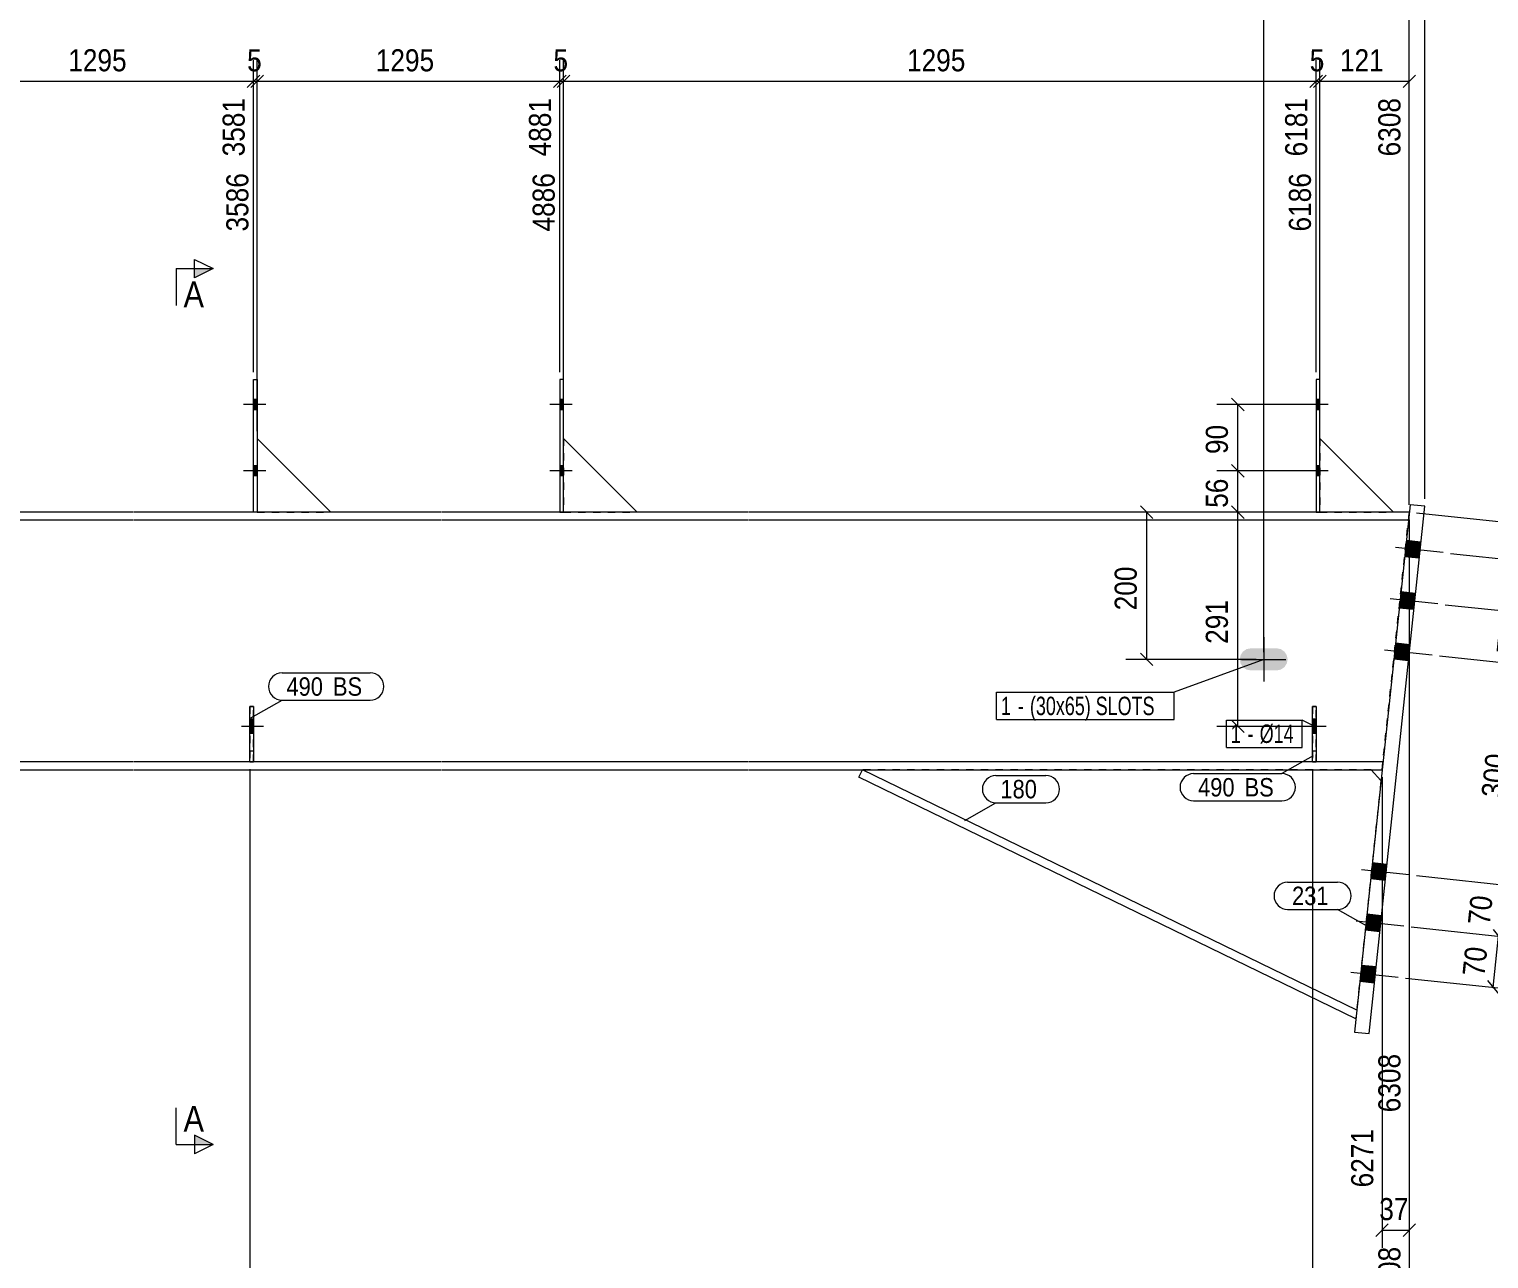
# Model space of a CAD drawing. Header units: millimetres. Extents: x 2 to 579, y 1 to 405.
# Drawn here: x 188 to 386.1, y 137.1 to 304.1 of the extents above; entities that cross this region are included whole.
import ezdxf

# ---------------------------------------------------------------- set-up
doc = ezdxf.new("R2010")
doc.units = ezdxf.units.MM
for name, pattern in [('XKITLINE00', [0]), ('XKITLINE01', [4, 1, -1, 1, -1]), ('XKITLINE02', [4, 2, -2])]:
    doc.linetypes.add(name, pattern=pattern)
for name, color, linetype, lineweight in [('Bolt', 3, 'Continuous', 0), ('BoltMark', 7, 'Continuous', 0), ('Dimensions', 7, 'Continuous', 0), ('Part', 2, 'Continuous', 0), ('PartMark', 7, 'Continuous', 0), ('Section', 6, 'Continuous', 0)]:
    doc.layers.add(name, color=color, linetype=linetype, lineweight=lineweight)
doc.styles.add('ARIAL', font='ARIAL.TTF')
doc.styles.add('ARIAL_NARROW', font='ARIALN.TTF')

# ---------------------------------------------------------------- blocks, each defined once
blk = doc.blocks.new('*A2')
at = {"layer": 'Bolt'}
blk.add_hatch(color=3, dxfattribs=at).paths.add_polyline_path([(353.79, 217.04), (353.21, 217.15), (352.73, 217.48), (352.4, 217.97), (352.29, 218.54), (352.4, 219.11), (352.73, 219.6), (353.21, 219.93), (353.79, 220.04), (357.29, 220.04), (357.86, 219.93), (358.35, 219.6), (358.67, 219.11), (358.79, 218.54), (358.67, 217.97), (358.35, 217.48), (357.86, 217.15), (357.29, 217.04)], flags=17)
at = {"layer": 'Bolt', "color": 3, "linetype": 'XKITLINE00', "lineweight": 0}
for p, q in [((355.54, 221.54), (355.54, 215.54)), ((352.54, 218.54), (358.54, 218.54))]:
    blk.add_line(p, q, dxfattribs=at)
blk = doc.blocks.new('*A4')
at = {"layer": 'Bolt', "color": 3, "linetype": 'XKITLINE02', "lineweight": 0}
for p, q in [((362.65, 210.42), (362.15, 210.42)), ((364, 209.44), (361, 209.44)), ((362.65, 208.46), (362.15, 208.46))]:
    blk.add_line(p, q, dxfattribs=at)
blk = doc.blocks.new('*A5')
at = {"layer": 'Bolt'}
blk.add_hatch(color=3, dxfattribs=at).paths.add_polyline_path([(362.65, 208.46), (362.15, 208.46), (362.15, 210.42), (362.65, 210.42)], flags=17)
at = {"layer": 'Bolt', "color": 3, "linetype": 'XKITLINE00', "lineweight": 0}
for p, q in [((362.65, 210.42), (362.15, 210.42)), ((364, 209.44), (361, 209.44)), ((362.65, 208.46), (362.15, 208.46))]:
    blk.add_line(p, q, dxfattribs=at)
blk = doc.blocks.new('*A6')
at = {"layer": 'Bolt', "color": 3, "linetype": 'XKITLINE02', "lineweight": 0}
for p, q in [((218.42, 210.42), (217.92, 210.42)), ((219.77, 209.44), (216.77, 209.44)), ((218.42, 208.46), (217.92, 208.46))]:
    blk.add_line(p, q, dxfattribs=at)
blk = doc.blocks.new('*A7')
at = {"layer": 'Bolt'}
blk.add_hatch(color=3, dxfattribs=at).paths.add_polyline_path([(218.42, 208.46), (217.92, 208.46), (217.92, 210.42), (218.42, 210.42)], flags=17)
at = {"layer": 'Bolt', "color": 3, "linetype": 'XKITLINE00', "lineweight": 0}
for p, q in [((218.42, 210.42), (217.92, 210.42)), ((219.77, 209.44), (216.77, 209.44)), ((218.42, 208.46), (217.92, 208.46))]:
    blk.add_line(p, q, dxfattribs=at)
blk = doc.blocks.new('*A10')
at = {"layer": 'Bolt'}
for points in [[(362.65, 253.84), (363.15, 253.84), (363.15, 252.44), (362.65, 252.44)], [(362.65, 253.84), (363.15, 253.84), (363.15, 252.44), (362.65, 252.44)], [(362.65, 244.84), (363.15, 244.84), (363.15, 243.44), (362.65, 243.44)], [(362.65, 244.84), (363.15, 244.84), (363.15, 243.44), (362.65, 243.44)]]:
    blk.add_hatch(color=3, dxfattribs=at).paths.add_polyline_path(points, flags=17)
at = {"layer": 'Bolt', "color": 3, "linetype": 'XKITLINE00', "lineweight": 0}
for p, q in [((363.15, 253.84), (362.65, 253.84)), ((363.15, 253.84), (362.65, 253.84)), ((364.31, 253.14), (361.31, 253.14)), ((364.31, 253.14), (361.31, 253.14)), ((363.15, 252.44), (362.65, 252.44)), ((363.15, 252.44), (362.65, 252.44)), ((364.31, 244.14), (361.31, 244.14)), ((364.31, 244.14), (361.31, 244.14)), ((363.15, 244.84), (362.65, 244.84)), ((363.15, 244.84), (362.65, 244.84)), ((363.15, 243.44), (362.65, 243.44)), ((363.15, 243.44), (362.65, 243.44))]:
    blk.add_line(p, q, dxfattribs=at)
blk = doc.blocks.new('*A12')
at = {"layer": 'Bolt'}
for points in [[(218.42, 253.84), (218.92, 253.84), (218.92, 252.44), (218.42, 252.44)], [(218.42, 253.84), (218.92, 253.84), (218.92, 252.44), (218.42, 252.44)], [(218.42, 244.84), (218.92, 244.84), (218.92, 243.44), (218.42, 243.44)], [(218.42, 244.84), (218.92, 244.84), (218.92, 243.44), (218.42, 243.44)]]:
    blk.add_hatch(color=3, dxfattribs=at).paths.add_polyline_path(points, flags=17)
at = {"layer": 'Bolt', "color": 3, "linetype": 'XKITLINE00', "lineweight": 0}
for p, q in [((218.92, 253.84), (218.42, 253.84)), ((218.92, 253.84), (218.42, 253.84)), ((220.08, 253.14), (217.08, 253.14)), ((220.08, 253.14), (217.08, 253.14)), ((218.92, 252.44), (218.42, 252.44)), ((218.92, 252.44), (218.42, 252.44)), ((220.08, 244.14), (217.08, 244.14)), ((220.08, 244.14), (217.08, 244.14)), ((218.92, 244.84), (218.42, 244.84)), ((218.92, 244.84), (218.42, 244.84)), ((218.92, 243.44), (218.42, 243.44)), ((218.92, 243.44), (218.42, 243.44))]:
    blk.add_line(p, q, dxfattribs=at)
blk = doc.blocks.new('*A13')
at = {"layer": 'Bolt'}
for points in [[(260, 253.84), (260.5, 253.84), (260.5, 252.44), (260, 252.44)], [(260, 253.84), (260.5, 253.84), (260.5, 252.44), (260, 252.44)], [(260, 244.84), (260.5, 244.84), (260.5, 243.44), (260, 243.44)], [(260, 244.84), (260.5, 244.84), (260.5, 243.44), (260, 243.44)]]:
    blk.add_hatch(color=3, dxfattribs=at).paths.add_polyline_path(points, flags=17)
at = {"layer": 'Bolt', "color": 3, "linetype": 'XKITLINE00', "lineweight": 0}
for p, q in [((260.5, 253.84), (260, 253.84)), ((260.5, 253.84), (260, 253.84)), ((261.66, 253.14), (258.66, 253.14)), ((261.66, 253.14), (258.66, 253.14)), ((260.5, 252.44), (260, 252.44)), ((260.5, 252.44), (260, 252.44)), ((261.66, 244.14), (258.66, 244.14)), ((261.66, 244.14), (258.66, 244.14)), ((260.5, 244.84), (260, 244.84)), ((260.5, 244.84), (260, 244.84)), ((260.5, 243.44), (260, 243.44)), ((260.5, 243.44), (260, 243.44))]:
    blk.add_line(p, q, dxfattribs=at)
blk = doc.blocks.new('*A16')
at = {"layer": 'Bolt'}
for points in [[(376.65, 232.26), (374.66, 232.47), (374.89, 234.66), (376.88, 234.45)], [(376.65, 232.26), (374.66, 232.47), (374.89, 234.66), (376.88, 234.45)], [(375.91, 225.3), (373.92, 225.51), (374.15, 227.7), (376.14, 227.49)], [(375.91, 225.3), (373.92, 225.51), (374.15, 227.7), (376.14, 227.49)], [(375.18, 218.34), (373.19, 218.55), (373.42, 220.74), (375.41, 220.53)], [(375.18, 218.34), (373.19, 218.55), (373.42, 220.74), (375.41, 220.53)], [(372.03, 188.51), (370.04, 188.72), (370.27, 190.91), (372.26, 190.7)], [(372.03, 188.51), (370.04, 188.72), (370.27, 190.91), (372.26, 190.7)], [(371.3, 181.55), (369.31, 181.76), (369.54, 183.94), (371.53, 183.73)], [(371.3, 181.55), (369.31, 181.76), (369.54, 183.94), (371.53, 183.73)], [(370.56, 174.58), (368.57, 174.79), (368.8, 176.98), (370.79, 176.77)], [(370.56, 174.58), (368.57, 174.79), (368.8, 176.98), (370.79, 176.77)]]:
    blk.add_hatch(color=3, dxfattribs=at).paths.add_polyline_path(points, flags=17)
at = {"layer": 'Bolt', "color": 3, "linetype": 'XKITLINE00', "lineweight": 0}
for p, q in [((376.88, 234.45), (374.89, 234.66)), ((376.88, 234.45), (374.89, 234.66)), ((379.89, 233.03), (373.43, 233.71)), ((379.89, 233.03), (373.43, 233.71)), ((376.65, 232.26), (374.66, 232.47)), ((376.65, 232.26), (374.66, 232.47)), ((379.16, 226.07), (372.7, 226.75)), ((379.16, 226.07), (372.7, 226.75)), ((376.14, 227.49), (374.15, 227.7)), ((376.14, 227.49), (374.15, 227.7)), ((375.91, 225.3), (373.92, 225.51)), ((375.91, 225.3), (373.92, 225.51)), ((375.41, 220.53), (373.42, 220.74)), ((375.41, 220.53), (373.42, 220.74)), ((378.43, 219.11), (371.96, 219.79)), ((378.43, 219.11), (371.96, 219.79)), ((375.18, 218.34), (373.19, 218.55)), ((375.18, 218.34), (373.19, 218.55)), ((372.26, 190.7), (370.27, 190.91)), ((372.26, 190.7), (370.27, 190.91)), ((375.28, 189.27), (368.81, 189.95)), ((375.28, 189.27), (368.81, 189.95)), ((372.03, 188.51), (370.04, 188.72)), ((372.03, 188.51), (370.04, 188.72)), ((374.54, 182.31), (368.08, 182.99)), ((374.54, 182.31), (368.08, 182.99)), ((371.53, 183.73), (369.54, 183.94)), ((371.53, 183.73), (369.54, 183.94)), ((371.3, 181.55), (369.31, 181.76)), ((371.3, 181.55), (369.31, 181.76)), ((370.79, 176.77), (368.8, 176.98)), ((370.79, 176.77), (368.8, 176.98)), ((373.81, 175.35), (367.35, 176.03)), ((373.81, 175.35), (367.35, 176.03)), ((370.56, 174.58), (368.57, 174.79)), ((370.56, 174.58), (368.57, 174.79))]:
    blk.add_line(p, q, dxfattribs=at)
blk = doc.blocks.new('*A17')
at = {"layer": 'Part', "color": 2, "linetype": 'XKITLINE00', "lineweight": 0}
for p, q in [((202.02, 238.54), (160.54, 238.54)), ((243.92, 238.54), (202.12, 238.54)), ((285.5, 238.54), (244.02, 238.54)), ((375.3, 238.54), (285.6, 238.54)), ((202.02, 237.44), (160.54, 237.44)), ((243.92, 237.44), (202.12, 237.44)), ((285.5, 237.44), (244.02, 237.44)), ((375.18, 237.44), (285.6, 237.44)), ((202.02, 204.64), (160.54, 204.64)), ((243.92, 204.64), (202.12, 204.64)), ((285.5, 204.64), (244.02, 204.64)), ((371.72, 204.64), (285.6, 204.64)), ((160.54, 203.54), (202.02, 203.54)), ((202.12, 203.54), (243.92, 203.54)), ((244.02, 203.54), (285.5, 203.54)), ((285.6, 203.54), (371.61, 203.54))]:
    blk.add_line(p, q, dxfattribs=at)
at = {"layer": 'Part', "color": 7, "linetype": 'XKITLINE01', "lineweight": 0}
blk.add_line((371.61, 203.54), (375.3, 238.54), dxfattribs=at)
blk = doc.blocks.new('*A18')
at = {"layer": 'Part', "color": 2, "linetype": 'XKITLINE00', "lineweight": 0}
blk.add_line((373.15, 238.54), (363.15, 248.54), dxfattribs=at)
at = {"layer": 'Part', "color": 7, "linetype": 'XKITLINE01', "lineweight": 0}
for p, q in [((363.15, 248.54), (363.15, 238.54)), ((363.15, 238.54), (373.15, 238.54))]:
    blk.add_line(p, q, dxfattribs=at)
blk = doc.blocks.new('*A19')
at = {"layer": 'Part', "color": 7, "linetype": 'XKITLINE01', "lineweight": 0}
for p, q in [((362.15, 212.14), (362.15, 204.64)), ((362.65, 212.14), (362.15, 212.14)), ((362.65, 204.64), (362.65, 212.14)), ((362.15, 206.14), (362.65, 206.14)), ((362.15, 204.64), (362.65, 204.64))]:
    blk.add_line(p, q, dxfattribs=at)
blk = doc.blocks.new('*A20')
at = {"layer": 'Part', "color": 2, "linetype": 'XKITLINE00', "lineweight": 0}
for p, q in [((362.15, 204.64), (362.15, 212.14)), ((362.15, 212.14), (362.65, 212.14)), ((362.65, 212.14), (362.65, 204.64))]:
    blk.add_line(p, q, dxfattribs=at)
at = {"layer": 'Part', "color": 7, "linetype": 'XKITLINE01', "lineweight": 0}
for p, q in [((362.15, 206.14), (362.65, 206.14)), ((362.65, 204.64), (362.15, 204.64))]:
    blk.add_line(p, q, dxfattribs=at)
blk = doc.blocks.new('*A21')
at = {"layer": 'Part', "color": 7, "linetype": 'XKITLINE01', "lineweight": 0}
for p, q in [((217.92, 212.14), (217.92, 204.64)), ((218.42, 212.14), (217.92, 212.14)), ((218.42, 204.64), (218.42, 212.14)), ((217.92, 206.14), (218.42, 206.14)), ((217.92, 204.64), (218.42, 204.64))]:
    blk.add_line(p, q, dxfattribs=at)
blk = doc.blocks.new('*A22')
at = {"layer": 'Part', "color": 2, "linetype": 'XKITLINE00', "lineweight": 0}
for p, q in [((217.92, 204.64), (217.92, 212.14)), ((217.92, 212.14), (218.42, 212.14)), ((218.42, 212.14), (218.42, 204.64))]:
    blk.add_line(p, q, dxfattribs=at)
at = {"layer": 'Part', "color": 7, "linetype": 'XKITLINE01', "lineweight": 0}
for p, q in [((217.92, 206.14), (218.42, 206.14)), ((218.42, 204.64), (217.92, 204.64))]:
    blk.add_line(p, q, dxfattribs=at)
blk = doc.blocks.new('*A25')
at = {"layer": 'Part', "color": 2, "linetype": 'XKITLINE00', "lineweight": 0}
for p, q in [((363.15, 256.54), (362.65, 256.54)), ((362.65, 256.54), (362.65, 238.54)), ((363.15, 238.54), (363.15, 256.54))]:
    blk.add_line(p, q, dxfattribs=at)
at = {"layer": 'Part', "color": 7, "linetype": 'XKITLINE01', "lineweight": 0}
blk.add_line((362.65, 238.54), (363.15, 238.54), dxfattribs=at)
blk = doc.blocks.new('*A28')
at = {"layer": 'Part', "color": 2, "linetype": 'XKITLINE00', "lineweight": 0}
blk.add_line((228.92, 238.54), (218.92, 248.54), dxfattribs=at)
at = {"layer": 'Part', "color": 7, "linetype": 'XKITLINE01', "lineweight": 0}
for p, q in [((218.92, 248.54), (218.92, 238.54)), ((218.92, 238.54), (228.92, 238.54))]:
    blk.add_line(p, q, dxfattribs=at)
blk = doc.blocks.new('*A29')
at = {"layer": 'Part', "color": 2, "linetype": 'XKITLINE00', "lineweight": 0}
for p, q in [((218.42, 238.54), (218.42, 256.54)), ((218.42, 256.54), (218.92, 256.54)), ((218.92, 256.54), (218.92, 238.54))]:
    blk.add_line(p, q, dxfattribs=at)
at = {"layer": 'Part', "color": 7, "linetype": 'XKITLINE01', "lineweight": 0}
blk.add_line((218.92, 238.54), (218.42, 238.54), dxfattribs=at)
blk = doc.blocks.new('*A30')
at = {"layer": 'Part', "color": 2, "linetype": 'XKITLINE00', "lineweight": 0}
blk.add_line((270.5, 238.54), (260.5, 248.54), dxfattribs=at)
at = {"layer": 'Part', "color": 7, "linetype": 'XKITLINE01', "lineweight": 0}
for p, q in [((260.5, 248.54), (260.5, 238.54)), ((260.5, 238.54), (270.5, 238.54))]:
    blk.add_line(p, q, dxfattribs=at)
blk = doc.blocks.new('*A31')
at = {"layer": 'Part', "color": 2, "linetype": 'XKITLINE00', "lineweight": 0}
for p, q in [((260.5, 256.54), (260, 256.54)), ((260, 256.54), (260, 238.54)), ((260.5, 238.54), (260.5, 256.54))]:
    blk.add_line(p, q, dxfattribs=at)
at = {"layer": 'Part', "color": 7, "linetype": 'XKITLINE01', "lineweight": 0}
blk.add_line((260, 238.54), (260.5, 238.54), dxfattribs=at)
blk = doc.blocks.new('*A36')
at = {"layer": 'Part', "color": 2, "linetype": 'XKITLINE00', "lineweight": 0}
for p, q in [((375.4, 239.54), (367.85, 167.93)), ((369.84, 167.72), (377.39, 239.33)), ((377.39, 239.33), (375.4, 239.54)), ((367.85, 167.93), (369.84, 167.72))]:
    blk.add_line(p, q, dxfattribs=at)
blk = doc.blocks.new('*A37')
at = {"layer": 'Part', "color": 2, "linetype": 'XKITLINE00', "lineweight": 0}
for p, q in [((300.6, 202.56), (301.08, 203.54)), ((368.04, 169.73), (300.6, 202.56)), ((368.16, 170.89), (301.08, 203.54)), ((371.45, 202.09), (370.15, 203.54))]:
    blk.add_line(p, q, dxfattribs=at)
at = {"layer": 'Part', "color": 7, "linetype": 'XKITLINE01', "lineweight": 0}
for p, q in [((370.15, 203.54), (301.08, 203.54)), ((371.45, 202.09), (368.04, 169.73))]:
    blk.add_line(p, q, dxfattribs=at)
blk = doc.blocks.new('*A90')
at = {"layer": 'Dimensions', "color": 7, "linetype": 'XKITLINE00', "lineweight": 0}
blk.add_line((377.39, 240.33), (377.39, 343.89), dxfattribs=at)
blk = doc.blocks.new('*A96')
at = {"layer": 'PartMark', "color": 7, "linetype": 'XKITLINE00', "lineweight": 0}
for p, q in [((358.79, 188.28), (365.55, 188.28)), ((358.79, 184.58), (365.55, 184.58)), ((369.8, 182.19), (365.55, 184.58))]:
    blk.add_line(p, q, dxfattribs=at)
for centre, start, end in [((358.79, 186.43), 90, 270), ((365.55, 186.43), 270, 90)]:
    blk.add_arc(centre, 1.85, start, end, dxfattribs=at)
at = {"layer": 'PartMark', "color": 3, "style": 'ARIAL', "width": 0.85}
blk.add_text('231', height=2.5, dxfattribs=at).set_placement((359.39, 185.18))
blk = doc.blocks.new('*A97')
at = {"layer": 'PartMark', "color": 7, "linetype": 'XKITLINE00', "lineweight": 0}
for p, q in [((319.2, 202.77), (325.97, 202.77)), ((314.96, 196.67), (319.2, 199.07)), ((319.2, 199.07), (325.97, 199.07))]:
    blk.add_line(p, q, dxfattribs=at)
for centre, start, end in [((319.2, 200.92), 90, 270), ((325.97, 200.92), 270, 90)]:
    blk.add_arc(centre, 1.85, start, end, dxfattribs=at)
at = {"layer": 'PartMark', "color": 3, "style": 'ARIAL', "width": 0.85}
blk.add_text('180', height=2.5, dxfattribs=at).set_placement((319.8, 199.67))
blk = doc.blocks.new('*A101')
at = {"layer": 'PartMark', "color": 7, "linetype": 'XKITLINE00', "lineweight": 0}
for p, q in [((362.24, 205.42), (357.99, 203.02)), ((346.03, 203.02), (357.99, 203.02)), ((346.03, 199.32), (357.99, 199.32))]:
    blk.add_line(p, q, dxfattribs=at)
for centre, start, end in [((346.03, 201.17), 90, 270), ((357.99, 201.17), 270, 90)]:
    blk.add_arc(centre, 1.85, start, end, dxfattribs=at)
at = {"layer": 'PartMark', "color": 3, "style": 'ARIAL', "width": 0.85}
for s, p in [('490', (346.63, 199.92)), ('BS', (352.95, 199.92))]:
    blk.add_text(s, height=2.5, dxfattribs=at).set_placement(p)
blk = doc.blocks.new('*A102')
at = {"layer": 'PartMark', "color": 7, "linetype": 'XKITLINE00', "lineweight": 0}
for p, q in [((222.29, 216.7), (234.25, 216.7)), ((218.05, 210.61), (222.29, 213)), ((222.29, 213), (234.25, 213))]:
    blk.add_line(p, q, dxfattribs=at)
for centre, start, end in [((222.29, 214.85), 90, 270), ((234.25, 214.85), 270, 90)]:
    blk.add_arc(centre, 1.85, start, end, dxfattribs=at)
at = {"layer": 'PartMark', "color": 3, "style": 'ARIAL', "width": 0.85}
for s, p in [('490', (222.89, 213.6)), ('BS', (229.2, 213.6))]:
    blk.add_text(s, height=2.5, dxfattribs=at).set_placement(p)
blk = doc.blocks.new('*A104')
at = {"layer": 'Section'}
for points in [[(210.42, 271.61), (212.92, 271.61), (210.42, 270.36)], [(210.42, 153.91), (212.92, 152.66), (210.42, 152.66)]]:
    blk.add_hatch(color=3, dxfattribs=at).paths.add_polyline_path(points, flags=17)
at = {"layer": 'Section', "color": 1, "linetype": 'XKITLINE00', "lineweight": 0}
for p, q in [((207.92, 271.61), (207.92, 266.61)), ((207.92, 271.61), (212.92, 271.61)), ((207.92, 152.66), (207.92, 157.66)), ((207.92, 152.66), (212.92, 152.66))]:
    blk.add_line(p, q, dxfattribs=at)
at = {"layer": 'Section', "color": 3, "linetype": 'XKITLINE00', "lineweight": 0}
for p, q in [((210.42, 270.36), (210.42, 272.86)), ((210.42, 272.86), (212.92, 271.61)), ((212.92, 271.61), (210.42, 270.36)), ((212.92, 152.66), (210.42, 153.91)), ((210.42, 153.91), (210.42, 151.41)), ((212.92, 152.66), (210.42, 151.41))]:
    blk.add_line(p, q, dxfattribs=at)
at = {"layer": 'Section', "color": 7, "style": 'ARIAL', "width": 0.85}
for p in [(208.92, 266.36), (208.92, 154.41)]:
    blk.add_text('A', height=3.5, dxfattribs=at).set_placement(p)
blk = doc.blocks.new('*A111')
at = {"layer": 'Dimensions', "color": 7, "linetype": 'XKITLINE00', "lineweight": 0}
blk.add_line((375.3, 239.54), (375.3, 331.89), dxfattribs=at)
blk = doc.blocks.new('*A112')
at = {"layer": 'Dimensions', "color": 7, "linetype": 'XKITLINE00', "lineweight": 0}
for p, q in [((375.3, 239.54), (375.3, 331.89)), ((377.39, 240.33), (377.39, 331.89)), ((376.15, 329.89), (374.45, 328.19)), ((375.3, 329.04), (377.39, 329.04)), ((378.24, 329.89), (376.54, 328.19))]:
    blk.add_line(p, q, dxfattribs=at)
at = {"layer": 'Dimensions', "color": 3}
for p in [(375.3, 329.04), (377.39, 329.04)]:
    blk.add_point(p, dxfattribs=at)
at = {"layer": 'Dimensions', "color": 3, "style": 'ARIAL', "width": 0.85}
blk.add_text('21', height=3, dxfattribs=at).set_placement((374.12, 330.39))
blk = doc.blocks.new('*A114')
at = {"layer": 'Dimensions', "color": 7, "linetype": 'XKITLINE00', "lineweight": 0}
blk.add_line((355.54, 219.54), (355.54, 319.89), dxfattribs=at)
blk = doc.blocks.new('*A115')
at = {"layer": 'Dimensions', "color": 7, "linetype": 'XKITLINE00', "lineweight": 0}
for p, q in [((355.54, 219.54), (355.54, 319.89)), ((375.3, 239.54), (375.3, 319.89)), ((356.39, 317.89), (354.69, 316.19)), ((355.54, 317.04), (375.3, 317.04)), ((376.15, 317.89), (374.45, 316.19))]:
    blk.add_line(p, q, dxfattribs=at)
at = {"layer": 'Dimensions', "color": 3}
for p in [(355.54, 317.04), (375.3, 317.04)]:
    blk.add_point(p, dxfattribs=at)
at = {"layer": 'Dimensions', "color": 3, "style": 'ARIAL', "width": 0.85}
blk.add_text('198', height=3, dxfattribs=at).set_placement((362.08, 318.39))
blk.add_text('6308', height=3, rotation=90.0002, dxfattribs=at).set_placement((374.1, 306.84))
blk = doc.blocks.new('*A117')
at = {"layer": 'Dimensions', "color": 7, "linetype": 'XKITLINE00', "lineweight": 0}
for p, q in [((134.44, 203.64), (134.44, 122.64)), ((217.92, 203.64), (217.92, 122.64)), ((135.28, 125.89), (133.59, 124.19)), ((134.44, 125.04), (217.92, 125.04)), ((218.76, 125.89), (217.07, 124.19))]:
    blk.add_line(p, q, dxfattribs=at)
at = {"layer": 'Dimensions', "color": 3}
for p in [(134.44, 125.04), (217.92, 125.04)]:
    blk.add_point(p, dxfattribs=at)
at = {"layer": 'Dimensions', "color": 3, "style": 'ARIAL', "width": 0.85}
blk.add_text('3576', height=3, rotation=90.0002, dxfattribs=at).set_placement((216.72, 126.34))
blk.add_text('2600', height=3, dxfattribs=at).set_placement((171.73, 126.39))
blk = doc.blocks.new('*A118')
at = {"layer": 'Dimensions', "color": 7, "linetype": 'XKITLINE00', "lineweight": 0}
for p, q in [((217.92, 203.64), (217.92, 122.64)), ((362.15, 203.64), (362.15, 122.64)), ((218.76, 125.89), (217.07, 124.19)), ((217.92, 125.04), (362.15, 125.04)), ((363, 125.89), (361.3, 124.19))]:
    blk.add_line(p, q, dxfattribs=at)
at = {"layer": 'Dimensions', "color": 3}
for p in [(217.92, 125.04), (362.15, 125.04)]:
    blk.add_point(p, dxfattribs=at)
at = {"layer": 'Dimensions', "color": 3, "style": 'ARIAL', "width": 0.85}
blk.add_text('6176', height=3, rotation=90.0002, dxfattribs=at).set_placement((360.95, 126.34))
blk.add_text('2600', height=3, dxfattribs=at).set_placement((285.58, 126.39))
blk = doc.blocks.new('*A119')
at = {"layer": 'Dimensions', "color": 7, "linetype": 'XKITLINE00', "lineweight": 0}
for p, q in [((375.3, 237.54), (375.3, 122.64)), ((362.15, 203.64), (362.15, 122.64)), ((363, 125.89), (361.3, 124.19)), ((362.15, 125.04), (375.3, 125.04)), ((376.15, 125.89), (374.45, 124.19))]:
    blk.add_line(p, q, dxfattribs=at)
at = {"layer": 'Dimensions', "color": 3}
for p in [(362.15, 125.04), (375.3, 125.04)]:
    blk.add_point(p, dxfattribs=at)
at = {"layer": 'Dimensions', "color": 3, "style": 'ARIAL', "width": 0.85}
blk.add_text('6308', height=3, rotation=90.0002, dxfattribs=at).set_placement((374.1, 130.84))
blk.add_text('131', height=3, dxfattribs=at).set_placement((365.39, 126.39))
blk = doc.blocks.new('*A124')
at = {"layer": 'Dimensions', "color": 7, "linetype": 'XKITLINE00', "lineweight": 0}
for p, q in [((177.02, 249.54), (177.02, 299.89)), ((218.42, 257.54), (218.42, 299.89)), ((177.86, 297.89), (176.17, 296.19)), ((219.26, 297.89), (217.57, 296.19)), ((177.02, 297.04), (218.42, 297.04))]:
    blk.add_line(p, q, dxfattribs=at)
at = {"layer": 'Dimensions', "color": 3}
for p in [(177.02, 297.04), (218.42, 297.04)]:
    blk.add_point(p, dxfattribs=at)
at = {"layer": 'Dimensions', "color": 3, "style": 'ARIAL', "width": 0.85}
blk.add_text('1295', height=3, dxfattribs=at).set_placement((193.27, 298.39))
blk.add_text('3581', height=3, rotation=90.0002, dxfattribs=at).set_placement((217.22, 286.84))
blk = doc.blocks.new('*A125')
at = {"layer": 'Dimensions', "color": 7, "linetype": 'XKITLINE00', "lineweight": 0}
for p, q in [((218.42, 257.54), (218.42, 299.89)), ((218.92, 249.54), (218.92, 299.89)), ((219.26, 297.89), (217.57, 296.19)), ((219.76, 297.89), (218.07, 296.19)), ((218.42, 297.04), (218.92, 297.04))]:
    blk.add_line(p, q, dxfattribs=at)
at = {"layer": 'Dimensions', "color": 3}
for p in [(218.42, 297.04), (218.92, 297.04)]:
    blk.add_point(p, dxfattribs=at)
at = {"layer": 'Dimensions', "color": 3, "style": 'ARIAL', "width": 0.85}
blk.add_text('5', height=3, dxfattribs=at).set_placement((217.55, 298.39))
blk.add_text('3586', height=3, rotation=90.0002, dxfattribs=at).set_placement((217.72, 276.64))
blk = doc.blocks.new('*A126')
at = {"layer": 'Dimensions', "color": 7, "linetype": 'XKITLINE00', "lineweight": 0}
for p, q in [((218.92, 249.54), (218.92, 299.89)), ((260, 257.54), (260, 299.89)), ((219.76, 297.89), (218.07, 296.19)), ((260.84, 297.89), (259.15, 296.19)), ((218.92, 297.04), (260, 297.04))]:
    blk.add_line(p, q, dxfattribs=at)
at = {"layer": 'Dimensions', "color": 3}
for p in [(218.92, 297.04), (260, 297.04)]:
    blk.add_point(p, dxfattribs=at)
at = {"layer": 'Dimensions', "color": 3, "style": 'ARIAL', "width": 0.85}
blk.add_text('1295', height=3, dxfattribs=at).set_placement((235.01, 298.39))
blk.add_text('4881', height=3, rotation=90.0002, dxfattribs=at).set_placement((258.8, 286.84))
blk = doc.blocks.new('*A127')
at = {"layer": 'Dimensions', "color": 7, "linetype": 'XKITLINE00', "lineweight": 0}
for p, q in [((260, 257.54), (260, 299.89)), ((260.5, 249.54), (260.5, 299.89)), ((260.84, 297.89), (259.15, 296.19)), ((261.34, 297.89), (259.65, 296.19)), ((260, 297.04), (260.5, 297.04))]:
    blk.add_line(p, q, dxfattribs=at)
at = {"layer": 'Dimensions', "color": 3}
for p in [(260, 297.04), (260.5, 297.04)]:
    blk.add_point(p, dxfattribs=at)
at = {"layer": 'Dimensions', "color": 3, "style": 'ARIAL', "width": 0.85}
blk.add_text('5', height=3, dxfattribs=at).set_placement((259.13, 298.39))
blk.add_text('4886', height=3, rotation=90.0002, dxfattribs=at).set_placement((259.3, 276.64))
blk = doc.blocks.new('*A128')
at = {"layer": 'Dimensions', "color": 7, "linetype": 'XKITLINE00', "lineweight": 0}
for p, q in [((260.5, 249.54), (260.5, 299.89)), ((362.65, 257.54), (362.65, 299.89)), ((261.34, 297.89), (259.65, 296.19)), ((363.5, 297.89), (361.8, 296.19)), ((260.5, 297.04), (362.65, 297.04))]:
    blk.add_line(p, q, dxfattribs=at)
at = {"layer": 'Dimensions', "color": 3}
for p in [(260.5, 297.04), (362.65, 297.04)]:
    blk.add_point(p, dxfattribs=at)
at = {"layer": 'Dimensions', "color": 3, "style": 'ARIAL', "width": 0.85}
blk.add_text('1295', height=3, dxfattribs=at).set_placement((307.12, 298.39))
blk.add_text('6181', height=3, rotation=90.0002, dxfattribs=at).set_placement((361.45, 286.84))
blk = doc.blocks.new('*A129')
at = {"layer": 'Dimensions', "color": 7, "linetype": 'XKITLINE00', "lineweight": 0}
for p, q in [((362.65, 257.54), (362.65, 299.89)), ((363.15, 249.54), (363.15, 299.89)), ((363.5, 297.89), (361.8, 296.19)), ((364, 297.89), (362.3, 296.19)), ((362.65, 297.04), (363.15, 297.04))]:
    blk.add_line(p, q, dxfattribs=at)
at = {"layer": 'Dimensions', "color": 3}
for p in [(362.65, 297.04), (363.15, 297.04)]:
    blk.add_point(p, dxfattribs=at)
at = {"layer": 'Dimensions', "color": 3, "style": 'ARIAL', "width": 0.85}
blk.add_text('5', height=3, dxfattribs=at).set_placement((361.79, 298.39))
blk.add_text('6186', height=3, rotation=90.0002, dxfattribs=at).set_placement((361.95, 276.64))
blk = doc.blocks.new('*A130')
at = {"layer": 'Dimensions', "color": 7, "linetype": 'XKITLINE00', "lineweight": 0}
for p, q in [((363.15, 249.54), (363.15, 299.89)), ((375.3, 239.54), (375.3, 299.89)), ((364, 297.89), (362.3, 296.19)), ((376.15, 297.89), (374.45, 296.19)), ((363.15, 297.04), (375.3, 297.04))]:
    blk.add_line(p, q, dxfattribs=at)
at = {"layer": 'Dimensions', "color": 3}
for p in [(363.15, 297.04), (375.3, 297.04)]:
    blk.add_point(p, dxfattribs=at)
at = {"layer": 'Dimensions', "color": 3, "style": 'ARIAL', "width": 0.85}
blk.add_text('121', height=3, dxfattribs=at).set_placement((365.89, 298.39))
blk.add_text('6308', height=3, rotation=90.0002, dxfattribs=at).set_placement((374.1, 286.84))
blk = doc.blocks.new('*A131')
at = {"layer": 'Dimensions', "color": 7, "linetype": 'XKITLINE00', "lineweight": 0}
for p, q in [((375.54, 182.2), (389.82, 180.7)), ((386.68, 181.88), (388.19, 180.02)), ((386.7, 173.99), (387.43, 180.95)), ((374.8, 175.24), (389.09, 173.74)), ((385.94, 174.92), (387.45, 173.06))]:
    blk.add_line(p, q, dxfattribs=at)
at = {"layer": 'Dimensions', "color": 3}
for p in [(387.43, 180.95), (386.7, 173.99)]:
    blk.add_point(p, dxfattribs=at)
at = {"layer": 'Dimensions', "color": 3, "style": 'ARIAL', "width": 0.85}
blk.add_text('70', height=3, rotation=83.9784, dxfattribs=at).set_placement((385.49, 175.4))
blk = doc.blocks.new('*A132')
at = {"layer": 'Dimensions', "color": 7, "linetype": 'XKITLINE00', "lineweight": 0}
for p, q in [((376.27, 189.17), (390.55, 187.66)), ((387.41, 188.84), (388.92, 186.98)), ((387.43, 180.95), (388.17, 187.91)), ((375.54, 182.2), (389.82, 180.7)), ((386.68, 181.88), (388.19, 180.02))]:
    blk.add_line(p, q, dxfattribs=at)
at = {"layer": 'Dimensions', "color": 3}
for p in [(388.17, 187.91), (387.43, 180.95)]:
    blk.add_point(p, dxfattribs=at)
at = {"layer": 'Dimensions', "color": 3, "style": 'ARIAL', "width": 0.85}
blk.add_text('70', height=3, rotation=83.9784, dxfattribs=at).set_placement((386.22, 182.36))
blk = doc.blocks.new('*A133')
at = {"layer": 'Dimensions', "color": 7, "linetype": 'XKITLINE00', "lineweight": 0}
for p, q in [((379.42, 219), (393.7, 217.49)), ((390.56, 218.68), (392.07, 216.81)), ((388.17, 187.91), (391.31, 217.75)), ((376.27, 189.17), (390.55, 187.66)), ((387.41, 188.84), (388.92, 186.98))]:
    blk.add_line(p, q, dxfattribs=at)
at = {"layer": 'Dimensions', "color": 3}
for p in [(391.31, 217.75), (388.17, 187.91)]:
    blk.add_point(p, dxfattribs=at)
at = {"layer": 'Dimensions', "color": 3, "style": 'ARIAL', "width": 0.85}
blk.add_text('300', height=3, rotation=83.9784, dxfattribs=at).set_placement((388.05, 199.65))
blk = doc.blocks.new('*A134')
at = {"layer": 'Dimensions', "color": 7, "linetype": 'XKITLINE00', "lineweight": 0}
for p, q in [((380.15, 225.96), (394.44, 224.46)), ((391.29, 225.64), (392.8, 223.77)), ((391.31, 217.75), (392.05, 224.71)), ((379.42, 219), (393.7, 217.49)), ((390.56, 218.68), (392.07, 216.81))]:
    blk.add_line(p, q, dxfattribs=at)
at = {"layer": 'Dimensions', "color": 3}
for p in [(392.05, 224.71), (391.31, 217.75)]:
    blk.add_point(p, dxfattribs=at)
at = {"layer": 'Dimensions', "color": 3, "style": 'ARIAL', "width": 0.85}
blk.add_text('70', height=3, rotation=83.9784, dxfattribs=at).set_placement((390.11, 219.16))
blk = doc.blocks.new('*A135')
at = {"layer": 'Dimensions', "color": 7, "linetype": 'XKITLINE00', "lineweight": 0}
for p, q in [((380.89, 232.92), (395.17, 231.42)), ((392.03, 232.6), (393.54, 230.74)), ((392.05, 224.71), (392.78, 231.67)), ((380.15, 225.96), (394.44, 224.46)), ((391.29, 225.64), (392.8, 223.77))]:
    blk.add_line(p, q, dxfattribs=at)
at = {"layer": 'Dimensions', "color": 3}
for p in [(392.78, 231.67), (392.05, 224.71)]:
    blk.add_point(p, dxfattribs=at)
at = {"layer": 'Dimensions', "color": 3, "style": 'ARIAL', "width": 0.85}
blk.add_text('70', height=3, rotation=83.9784, dxfattribs=at).set_placement((390.84, 226.12))
blk = doc.blocks.new('*A136')
at = {"layer": 'Dimensions', "color": 7, "linetype": 'XKITLINE00', "lineweight": 0}
for p, q in [((376.29, 238.44), (395.69, 236.39)), ((392.55, 237.57), (394.06, 235.71)), ((392.78, 231.67), (393.31, 236.64)), ((380.89, 232.92), (395.17, 231.42)), ((392.03, 232.6), (393.54, 230.74))]:
    blk.add_line(p, q, dxfattribs=at)
at = {"layer": 'Dimensions', "color": 3}
for p in [(393.31, 236.64), (392.78, 231.67)]:
    blk.add_point(p, dxfattribs=at)
at = {"layer": 'Dimensions', "color": 3, "style": 'ARIAL', "width": 0.85}
blk.add_text('50', height=3, rotation=83.9784, dxfattribs=at).set_placement((391.47, 232.08))
blk = doc.blocks.new('*A137')
at = {"layer": 'Dimensions', "color": 7, "linetype": 'XKITLINE00', "lineweight": 0}
for p, q in [((374.3, 238.54), (349.18, 238.54)), ((351.18, 239.39), (352.87, 237.69)), ((352.03, 209.44), (352.03, 238.54)), ((351.18, 210.29), (352.87, 208.59)), ((363, 209.44), (349.18, 209.44))]:
    blk.add_line(p, q, dxfattribs=at)
at = {"layer": 'Dimensions', "color": 3}
for p in [(352.03, 238.54), (352.03, 209.44)]:
    blk.add_point(p, dxfattribs=at)
at = {"layer": 'Dimensions', "color": 3, "style": 'ARIAL', "width": 0.85}
blk.add_text('291', height=3, rotation=90.0002, dxfattribs=at).set_placement((350.68, 220.65))
blk = doc.blocks.new('*A138')
at = {"layer": 'Dimensions', "color": 7, "linetype": 'XKITLINE00', "lineweight": 0}
for p, q in [((363.31, 244.14), (349.18, 244.14)), ((351.18, 244.99), (352.87, 243.29)), ((352.03, 238.54), (352.03, 244.14)), ((374.3, 238.54), (349.18, 238.54)), ((351.18, 239.39), (352.87, 237.69))]:
    blk.add_line(p, q, dxfattribs=at)
at = {"layer": 'Dimensions', "color": 3}
for p in [(352.03, 244.14), (352.03, 238.54)]:
    blk.add_point(p, dxfattribs=at)
at = {"layer": 'Dimensions', "color": 3, "style": 'ARIAL', "width": 0.85}
blk.add_text('56', height=3, rotation=90.0002, dxfattribs=at).set_placement((350.68, 239.12))
blk = doc.blocks.new('*A139')
at = {"layer": 'Dimensions', "color": 7, "linetype": 'XKITLINE00', "lineweight": 0}
for p, q in [((351.18, 253.99), (352.87, 252.29)), ((363.31, 253.14), (349.18, 253.14)), ((352.03, 244.14), (352.03, 253.14)), ((363.31, 244.14), (349.18, 244.14)), ((351.18, 244.99), (352.87, 243.29))]:
    blk.add_line(p, q, dxfattribs=at)
at = {"layer": 'Dimensions', "color": 3}
for p in [(352.03, 253.14), (352.03, 244.14)]:
    blk.add_point(p, dxfattribs=at)
at = {"layer": 'Dimensions', "color": 3, "style": 'ARIAL', "width": 0.85}
blk.add_text('90', height=3, rotation=90.0002, dxfattribs=at).set_placement((350.68, 246.42))
blk = doc.blocks.new('*A140')
at = {"layer": 'Dimensions', "color": 7, "linetype": 'XKITLINE00', "lineweight": 0}
for p, q in [((354.54, 238.54), (336.81, 238.54)), ((338.81, 239.39), (340.51, 237.69)), ((339.66, 218.54), (339.66, 238.54)), ((354.54, 218.54), (336.81, 218.54)), ((338.81, 219.39), (340.51, 217.69))]:
    blk.add_line(p, q, dxfattribs=at)
at = {"layer": 'Dimensions', "color": 3}
for p in [(339.66, 238.54), (339.66, 218.54)]:
    blk.add_point(p, dxfattribs=at)
at = {"layer": 'Dimensions', "color": 3, "style": 'ARIAL', "width": 0.85}
blk.add_text('200', height=3, rotation=90.0002, dxfattribs=at).set_placement((338.31, 225.2))
blk = doc.blocks.new('*A142')
at = {"layer": 'Dimensions', "color": 7, "linetype": 'XKITLINE00', "lineweight": 0}
for p, q in [((375.3, 237.54), (375.3, 138.64)), ((371.61, 202.54), (371.61, 138.64)), ((372.45, 141.89), (370.76, 140.19)), ((371.61, 141.04), (375.3, 141.04)), ((376.15, 141.89), (374.45, 140.19))]:
    blk.add_line(p, q, dxfattribs=at)
at = {"layer": 'Dimensions', "color": 3}
for p in [(371.61, 141.04), (375.3, 141.04)]:
    blk.add_point(p, dxfattribs=at)
at = {"layer": 'Dimensions', "color": 3, "style": 'ARIAL', "width": 0.85}
for s, p in [('6308', (374.1, 157.04)), ('6271', (370.41, 146.84))]:
    blk.add_text(s, height=3, rotation=90.0002, dxfattribs=at).set_placement(p)
blk.add_text('37', height=3, dxfattribs=at).set_placement((371.23, 142.39))
blk = doc.blocks.new('*A144')
at = {"layer": 'BoltMark', "color": 7, "linetype": 'XKITLINE00', "lineweight": 0}
for p, q in [((350.47, 210.29), (360.77, 210.29)), ((350.47, 206.59), (350.47, 210.29)), ((360.77, 206.59), (360.77, 210.29)), ((362.5, 209.44), (360.77, 210.29)), ((350.47, 206.59), (360.77, 206.59))]:
    blk.add_line(p, q, dxfattribs=at)
at = {"layer": 'BoltMark', "color": 3, "style": 'ARIAL_NARROW', "width": 0.85}
for s, p in [('1', (351.07, 207.19)), ('-', (353.34, 207.19)), ('Ø14', (355, 207.19))]:
    blk.add_text(s, height=2.5, dxfattribs=at).set_placement(p)
blk = doc.blocks.new('*A146')
at = {"layer": 'BoltMark', "color": 7, "linetype": 'XKITLINE00', "lineweight": 0}
for p, q in [((355.54, 218.54), (343.4, 214.07)), ((319.28, 214.07), (343.4, 214.07)), ((319.28, 210.37), (319.28, 214.07)), ((343.4, 210.37), (343.4, 214.07)), ((319.28, 210.37), (343.4, 210.37))]:
    blk.add_line(p, q, dxfattribs=at)
at = {"layer": 'BoltMark', "color": 3, "style": 'ARIAL_NARROW', "width": 0.85}
for s, p in [('1', (319.88, 210.97)), ('-', (322.15, 210.97)), ('(30x65) SLOTS', (323.81, 210.97))]:
    blk.add_text(s, height=2.5, dxfattribs=at).set_placement(p)

msp = doc.modelspace()

# ---------------------------------------------------------------- block references
at = {"lineweight": 0}
for name in ['*A90', '*A111', '*A112', '*A114', '*A115', '*A124', '*A125', '*A126', '*A127', '*A128', '*A129', '*A130', '*A104', '*A29', '*A31', '*A25', '*A12', '*A13', '*A139', '*A10', '*A28', '*A30', '*A18', '*A138', '*A140', '*A137', '*A36', '*A136', '*A119', '*A142', '*A16', '*A135', '*A134', '*A2', '*A146', '*A133', '*A102', '*A21', '*A22', '*A19', '*A20', '*A6', '*A7', '*A144', '*A4', '*A5', '*A101', '*A117', '*A118', '*A37', '*A97', '*A96', '*A132', '*A131']:
    msp.add_blockref(name, (0, 0), dxfattribs=at)
at = {"layer": 'Part', "lineweight": 0}
msp.add_blockref('*A17', (0, 0), dxfattribs=at)

doc.saveas('drawing.dxf')
